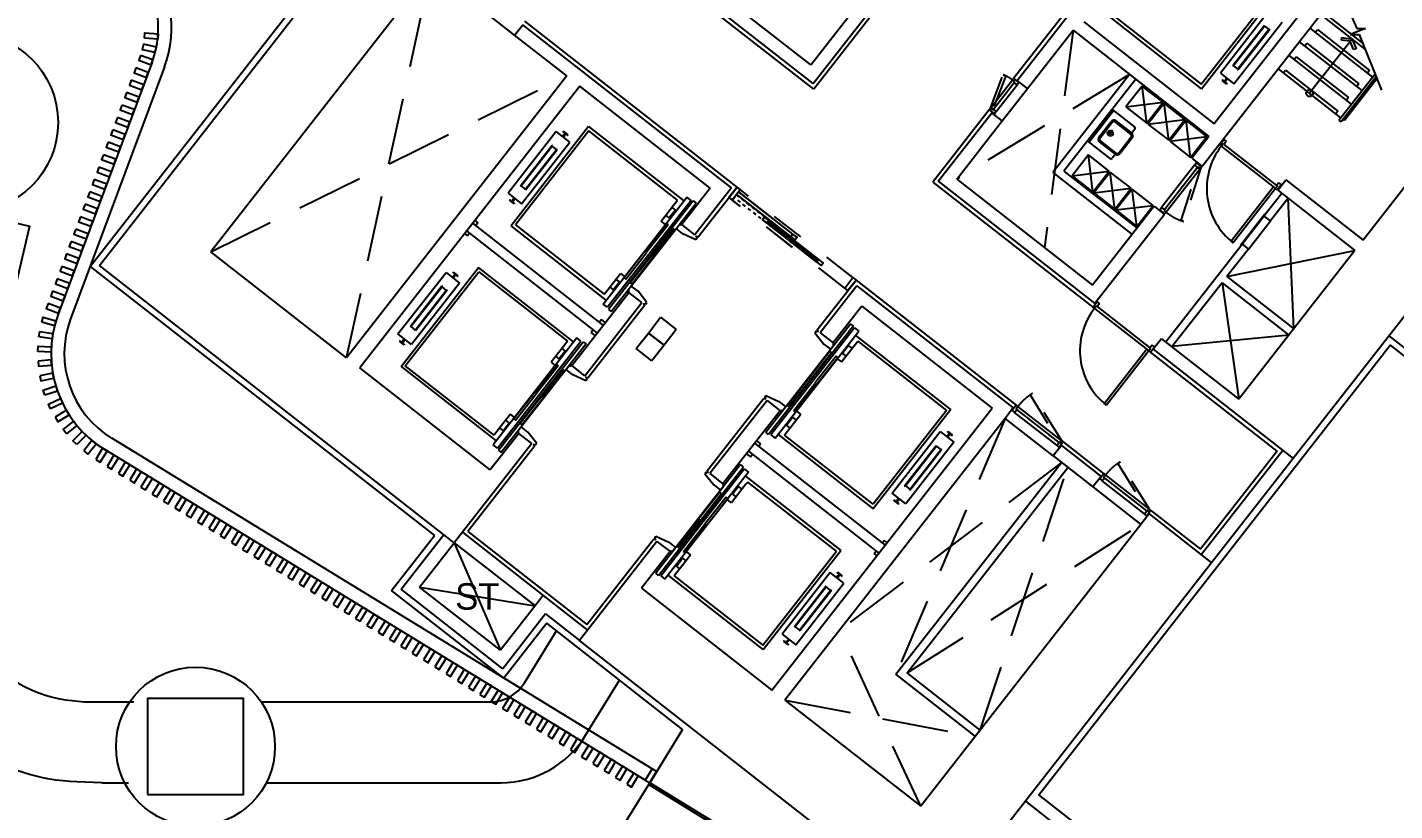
# Model space of a CAD drawing. Header units: millimetres. Extents: x -7616 to 421613, y 91067 to 341353.
# Drawn here: x 351158 to 371804, y 133501 to 145330 of the extents above; entities that cross this region are included whole.
import ezdxf
from ezdxf.enums import TextEntityAlignment as Align

# ---------------------------------------------------------------- set-up
doc = ezdxf.new("R2010")
doc.units = ezdxf.units.MM
doc.header["$LTSCALE"] = 500
doc.header["$MEASUREMENT"] = 0
for name, pattern in [('H0', [0.3, 0.2, -0.1]), ('HIDDEN', [2, 1, -1]), ('HOON1', [3, 2, -1])]:
    doc.linetypes.add(name, pattern=pattern)
doc.layers.add('e-plan', color=9, linetype='CONTINUOUS')
doc.styles.add('돋움', font='Dotum.ttf')

# ---------------------------------------------------------------- blocks, each defined once
blk = doc.blocks.new('A$C633402C3')
at = {"layer": 'e-plan'}
for points in [[(276983, 51111), (277899, 50896), (276793, 46177, 0.453217), (278543, 43730), (278726, 43712)], [(278990, 42489), (278615, 42502, -0.279938), (276012, 44212), (276065, 44100, -0.170065), (275819, 46401), (276811, 50637)], [(274941, 47039), (274885, 46799, 0.170065), (275237, 43513), (275553, 42848, 0.289493), (278263, 41136), (285596, 41136, 0.261169), (286875, 41853), (287264, 42489)], [(281396, 43712), (284863, 43712, 0.261169), (285375, 43999), (285855, 44784)], [(281474, 42489), (285017, 42489, 0.261169), (286296, 43206), (286806, 44040)], [(287250, 42465), (295888, 37133, 0.139145), (297464, 36686), (330605, 36686), (330605, 36686), (330605, 23153), (330605, 18036)]]:
    blk.add_lwpolyline(points, format="xyb", dxfattribs=at)
for points in [[(278726, 43712), (279476, 43712)], [(278990, 42489), (279394, 42489)]]:
    blk.add_lwpolyline(points, dxfattribs=at)
blk = doc.blocks.new('1~2F TC-140305')
at = {"layer": 'e-plan', "ltscale": 0.5}
blk.add_lwpolyline([(-61965, -124575), (-60515, -124575), (-60515, -123125), (-61965, -123125)], close=True, dxfattribs=at)
blk = doc.blocks.new('XREF(CORE 72~75)$0$RAIL13')
at = {"layer": 'e-plan'}
for p, q in [((-62, -44), (-62, 44)), ((-56, 44), (-62, 44)), ((-51, 8), (-54, 42)), ((-51, 8), (-48, 5)), ((-35, 5), (-48, 5)), ((-32, 8), (-35, 5)), ((-1, 8), (-32, 8)), ((0, 7), (-1, 8)), ((0, -7), (0, 7)), ((-56, -44), (-62, -44)), ((-54, -42), (-51, -8)), ((-51, -8), (-48, -5)), ((-35, -5), (-48, -5)), ((-32, -8), (-35, -5)), ((-1, -8), (-32, -8)), ((0, -7), (-1, -8))]:
    blk.add_line(p, q, dxfattribs=at)
for centre, start, end in [((-56, 42), 3.4093, 90), ((-56, -42), 270, 356.5907)]:
    blk.add_arc(centre, 2.5, start, end, dxfattribs=at)
blk = doc.blocks.new('1F 코어')
at = {"layer": 'e-plan'}
for p, q in [((-42654, -110348), (-45856, -114445)), ((-42457, -110502), (-46041, -115088)), ((-51915, -113836), (-49514, -110763)), ((-49467, -110800), (-51905, -113920)), ((-62691, -116584), (-58505, -111225)), ((-51950, -113555), (-50195, -111309)), ((-51905, -113920), (-54765, -111685)), ((-51915, -113836), (-54720, -111644)), ((-38724, -111896), (-44665, -119500)), ((-51950, -113555), (-53998, -111954)), ((-40409, -112102), (-43610, -116200)), ((-57682, -112122), (-61007, -116377)), ((-48833, -113789), (-47654, -112280)), ((-44088, -112126), (-43706, -113004)), ((-47762, -112321), (-48886, -113760)), ((-46053, -113848), (-44944, -112429)), ((-46049, -113914), (-44879, -112417)), ((-56422, -113107), (-56910, -112725)), ((-53062, -115402), (-56269, -112896)), ((-47826, -112906), (-45856, -114445)), ((-46049, -113914), (-47486, -112791)), ((-47392, -112801), (-46053, -113848)), ((-45038, -112750), (-45764, -113680)), ((-45559, -113840), (-44833, -112910)), ((-43580, -113318), (-44249, -112795)), ((-44139, -112817), (-43617, -113225)), ((-56422, -113107), (-56298, -112949)), ((-55634, -113722), (-56422, -113107)), ((-56422, -113107), (-56422, -113107)), ((-53146, -115412), (-56298, -112949)), ((-48675, -113912), (-47988, -113033)), ((-48675, -113912), (-47988, -113033)), ((-47988, -113033), (-45940, -114634)), ((-47988, -113033), (-45940, -114634)), ((-45099, -112958), (-45577, -113570)), ((-45093, -112963), (-45570, -113575)), ((-45026, -113015), (-45504, -113626)), ((-45020, -113020), (-45498, -113631)), ((-45097, -112970), (-45031, -113021)), ((-45026, -113015), (-45020, -113020)), ((-43463, -113738), (-44409, -113000)), ((-44330, -113061), (-44300, -113022)), ((-44300, -113022), (-43512, -113638)), ((-43572, -113004), (-43803, -113097)), ((-43803, -113097), (-43669, -113097)), ((-43706, -113004), (-43572, -113004)), ((-43669, -113097), (-43330, -113936)), ((-43624, -113943), (-44569, -113205)), ((-44490, -113266), (-44460, -113227)), ((-44460, -113227), (-43672, -113842)), ((-43776, -113164), (-44417, -113984)), ((-43936, -113180), (-43930, -113142)), ((-43804, -113199), (-43936, -113180)), ((-43930, -113142), (-43776, -113164)), ((-43753, -113323), (-43804, -113199)), ((-43776, -113164), (-43714, -113311)), ((-43714, -113311), (-43753, -113323)), ((-43784, -114148), (-44729, -113409)), ((-44650, -113471), (-44620, -113432)), ((-44620, -113432), (-43832, -114047)), ((-55634, -113722), (-58958, -117978)), ((-48904, -113783), (-48886, -113760)), ((-48886, -113760), (-48807, -113821)), ((-47137, -113698), (-48295, -115179)), ((-45764, -113680), (-45559, -113840)), ((-45577, -113570), (-45570, -113575)), ((-45565, -113568), (-45499, -113620)), ((-45504, -113626), (-45498, -113631)), ((-43944, -114353), (-44889, -113614)), ((-44811, -113676), (-44780, -113637)), ((-44780, -113637), (-43992, -114252)), ((-43428, -113693), (-43974, -114393)), ((-43411, -113736), (-43943, -114417)), ((-43512, -113638), (-43542, -113677)), ((-55437, -113876), (-58761, -118132)), ((-53467, -115416), (-55437, -113876)), ((-49237, -114209), (-48904, -113783)), ((-49192, -114225), (-48878, -113823)), ((-49149, -114258), (-48835, -113857)), ((-49057, -114400), (-48675, -113912)), ((-49057, -114400), (-48675, -113912)), ((-48869, -113811), (-48904, -113783)), ((-48878, -113823), (-48869, -113811)), ((-48835, -113857), (-48878, -113823)), ((-48826, -113845), (-48835, -113857)), ((-48675, -113912), (-48833, -113789)), ((-48807, -113821), (-48826, -113845)), ((-48826, -113845), (-48826, -113845)), ((-47043, -113772), (-48126, -115159)), ((-46945, -113874), (-47191, -114189)), ((-46876, -114435), (-46945, -113874)), ((-46630, -114120), (-46945, -113874)), ((-45737, -113785), (-45741, -113789)), ((-45741, -113789), (-45671, -113844)), ((-45734, -113784), (-45706, -113803)), ((-45706, -113803), (-45701, -113802)), ((-45693, -113792), (-45701, -113802)), ((-45675, -113763), (-45694, -113788)), ((-45694, -113788), (-45693, -113792)), ((-45686, -113798), (-45693, -113808)), ((-45693, -113813), (-45693, -113808)), ((-45693, -113813), (-45668, -113836)), ((-45681, -113798), (-45686, -113798)), ((-45662, -113773), (-45681, -113798)), ((-45673, -113763), (-45675, -113763)), ((-45673, -113763), (-45662, -113772)), ((-45667, -113839), (-45671, -113844)), ((-45662, -113772), (-45662, -113773)), ((-43400, -113763), (-43892, -114393)), ((-43672, -113842), (-43702, -113882)), ((-43412, -113779), (-43432, -113763)), ((-47191, -114189), (-46630, -114120)), ((-46876, -114435), (-46630, -114120)), ((-46614, -114132), (-46860, -114448)), ((-46545, -114694), (-46614, -114132)), ((-46299, -114379), (-46614, -114132)), ((-43832, -114047), (-43862, -114087)), ((-43732, -114188), (-43752, -114173)), ((-43572, -113983), (-43592, -113968)), ((-49255, -114232), (-50108, -115324)), ((-50024, -115313), (-49214, -114277)), ((-49237, -114209), (-49255, -114232)), ((-49255, -114232), (-49177, -114294)), ((-49201, -114236), (-49237, -114209)), ((-49057, -114400), (-49214, -114277)), ((-49192, -114225), (-49201, -114236)), ((-49149, -114258), (-49192, -114225)), ((-49177, -114294), (-49158, -114270)), ((-49158, -114270), (-49149, -114258)), ((-49158, -114270), (-49158, -114270)), ((-47769, -114702), (-47400, -114229)), ((-47376, -114247), (-47746, -114720)), ((-47400, -114229), (-47057, -114497)), ((-47191, -114189), (-46876, -114435)), ((-46860, -114448), (-46299, -114379)), ((-46545, -114694), (-46299, -114379)), ((-43992, -114252), (-44023, -114292)), ((-43892, -114393), (-43912, -114378)), ((-55795, -114561), (-56521, -115491)), ((-55305, -114486), (-56475, -115984)), ((-55301, -114553), (-56410, -115971)), ((-55590, -114721), (-55795, -114561)), ((-55687, -114561), (-55683, -114557)), ((-55661, -114588), (-55686, -114565)), ((-55613, -114612), (-55683, -114557)), ((-55305, -114486), (-53868, -115609)), ((-53962, -115600), (-55301, -114553)), ((-49743, -115279), (-49057, -114400)), ((-47598, -114645), (-47506, -114527)), ((-47582, -114657), (-47490, -114539)), ((-47506, -114527), (-47413, -114409)), ((-47490, -114539), (-47398, -114421)), ((-47470, -114555), (-47383, -114623)), ((-47392, -114543), (-47460, -114630)), ((-47356, -114416), (-47115, -114604)), ((-47343, -114400), (-47103, -114588)), ((-47054, -114525), (-47103, -114588)), ((-46860, -114448), (-46545, -114694)), ((-46283, -114391), (-46529, -114706)), ((-46214, -114952), (-46283, -114391)), ((-45968, -114637), (-46283, -114391)), ((-43943, -114417), (-43974, -114393)), ((-56334, -115381), (-55856, -114769)), ((-56328, -115386), (-55850, -114774)), ((-56317, -115651), (-55590, -114721)), ((-55850, -114774), (-55856, -114769)), ((-55789, -114832), (-55855, -114781)), ((-55692, -114627), (-55673, -114603)), ((-55692, -114629), (-55692, -114627)), ((-55681, -114637), (-55692, -114629)), ((-55681, -114637), (-55679, -114637)), ((-55679, -114637), (-55660, -114613)), ((-55673, -114603), (-55668, -114602)), ((-55668, -114602), (-55661, -114592)), ((-55661, -114588), (-55661, -114592)), ((-55661, -114608), (-55653, -114598)), ((-55660, -114613), (-55661, -114608)), ((-55648, -114598), (-55653, -114598)), ((-55620, -114617), (-55648, -114598)), ((-55617, -114616), (-55613, -114612)), ((-47427, -114970), (-47769, -114702)), ((-47349, -114903), (-47590, -114715)), ((-47337, -114887), (-47577, -114700)), ((-47110, -114646), (-47295, -114882)), ((-47094, -114658), (-47279, -114894)), ((-46529, -114706), (-45968, -114637)), ((-46529, -114706), (-46214, -114952)), ((-46214, -114952), (-45968, -114637)), ((-45940, -114634), (-46198, -114965)), ((-45774, -114763), (-45713, -114684)), ((-45751, -114782), (-45774, -114763)), ((-45723, -114746), (-45751, -114782)), ((-45751, -114782), (-44931, -115422)), ((-45711, -114755), (-45723, -114746)), ((-45713, -114684), (-45677, -114712)), ((-45677, -114712), (-45711, -114755)), ((-45711, -114755), (-44915, -115377)), ((-45659, -114599), (-45659, -114599)), ((-56261, -115437), (-55784, -114826)), ((-56255, -115442), (-55777, -114831)), ((-55777, -114831), (-55784, -114826)), ((-47758, -114914), (-48004, -115229)), ((-47689, -115475), (-47758, -114914)), ((-47442, -115160), (-47758, -114914)), ((-47349, -114903), (-47398, -114966)), ((-46198, -114965), (-46041, -115088)), ((-48295, -115179), (-47097, -116115)), ((-48126, -115159), (-47023, -116021)), ((-48004, -115229), (-47442, -115160)), ((-47689, -115475), (-47442, -115160)), ((-47427, -115173), (-47673, -115488)), ((-47358, -115734), (-47427, -115173)), ((-47111, -115419), (-47427, -115173)), ((-46153, -115070), (-46652, -115708)), ((-46110, -115104), (-46609, -115742)), ((-46065, -115119), (-46582, -115781)), ((-46144, -115058), (-46153, -115070)), ((-46153, -115070), (-46110, -115104)), ((-46126, -115034), (-46144, -115058)), ((-46144, -115058), (-46144, -115058)), ((-46047, -115096), (-46126, -115034)), ((-46110, -115104), (-46101, -115092)), ((-46101, -115092), (-46065, -115119)), ((-46065, -115119), (-46047, -115096)), ((-56328, -115386), (-56334, -115381)), ((-56257, -115431), (-56323, -115379)), ((-53146, -115412), (-53700, -116121)), ((-53653, -116158), (-53062, -115402)), ((-53062, -115402), (-53185, -115559)), ((-53015, -115438), (-53062, -115402)), ((-50108, -115324), (-47689, -117214)), ((-50024, -115313), (-47660, -117160)), ((-49743, -115279), (-47694, -116880)), ((-48004, -115229), (-47689, -115475)), ((-44975, -115413), (-44963, -115397)), ((-44963, -115397), (-44931, -115422)), ((-44903, -115386), (-44931, -115422)), ((-44881, -115334), (-44915, -115377)), ((-44915, -115377), (-44903, -115386)), ((-44907, -115440), (-44846, -115362)), ((-44899, -115447), (-44776, -115289)), ((-44846, -115362), (-44881, -115334)), ((-44776, -115289), (-43610, -116200)), ((-56521, -115491), (-56317, -115651)), ((-56495, -115596), (-56498, -115600)), ((-56428, -115655), (-56498, -115600)), ((-56463, -115614), (-56491, -115595)), ((-56463, -115614), (-56458, -115613)), ((-56451, -115603), (-56458, -115613)), ((-56432, -115574), (-56451, -115599)), ((-56451, -115599), (-56451, -115603)), ((-56443, -115609), (-56451, -115619)), ((-56439, -115609), (-56443, -115609)), ((-56419, -115584), (-56439, -115609)), ((-56431, -115574), (-56432, -115574)), ((-56420, -115583), (-56431, -115574)), ((-56420, -115583), (-56419, -115584)), ((-56255, -115442), (-56261, -115437)), ((-55084, -117166), (-53822, -115550)), ((-53757, -115601), (-55019, -117216)), ((-53724, -115607), (-55005, -117247)), ((-54020, -115674), (-53962, -115600)), ((-53467, -115416), (-53897, -115967)), ((-53757, -115601), (-53822, -115550)), ((-53724, -115607), (-53681, -115641)), ((-53185, -115559), (-53138, -115596)), ((-53138, -115596), (-53015, -115438)), ((-47673, -115488), (-47111, -115419)), ((-47673, -115488), (-47358, -115734)), ((-47358, -115734), (-47111, -115419)), ((-47096, -115431), (-47342, -115746)), ((-47027, -115993), (-47096, -115431)), ((-46780, -115677), (-47096, -115431)), ((-45597, -116209), (-44975, -115413)), ((-44931, -115422), (-45571, -116241)), ((-44836, -115496), (-45086, -115815)), ((-44742, -115570), (-45010, -115912)), ((-44931, -115422), (-44907, -115440)), ((-44899, -115447), (-43733, -116358)), ((-44657, -117540), (-44742, -115570)), ((-56450, -115624), (-56451, -115619)), ((-56425, -115647), (-56450, -115624)), ((-56425, -115650), (-56428, -115655)), ((-54962, -117280), (-53681, -115641)), ((-54208, -115915), (-54020, -115674)), ((-53994, -115749), (-54086, -115867)), ((-54047, -115708), (-53994, -115749)), ((-46765, -115690), (-47694, -116880)), ((-46607, -115813), (-47660, -117160)), ((-47342, -115746), (-46780, -115677)), ((-47342, -115746), (-47027, -115993)), ((-47027, -115993), (-46780, -115677)), ((-46765, -115690), (-46607, -115813)), ((-46680, -115743), (-46661, -115720)), ((-46601, -115805), (-46680, -115743)), ((-46661, -115720), (-46652, -115708)), ((-46661, -115720), (-46661, -115720)), ((-46652, -115708), (-46609, -115742)), ((-46609, -115742), (-46618, -115754)), ((-46618, -115754), (-46582, -115781)), ((-46582, -115781), (-46601, -115805)), ((-45094, -115809), (-45463, -116282)), ((-45455, -116288), (-45086, -115815)), ((-45086, -115815), (-45094, -115809)), ((-55083, -117484), (-57053, -115945)), ((-57022, -115906), (-56978, -115940)), ((-56978, -115940), (-57009, -115979)), ((-55038, -117107), (-56475, -115984)), ((-56410, -115971), (-55070, -117018)), ((-54448, -116360), (-54129, -115951)), ((-54104, -115971), (-54423, -116380)), ((-54354, -116434), (-54034, -116025)), ((-54145, -115964), (-54208, -115915)), ((-54086, -115867), (-54139, -115826)), ((-54129, -115951), (-54104, -115971)), ((-54034, -116025), (-54009, -116045)), ((-53983, -116027), (-53933, -115964)), ((-53880, -116108), (-53983, -116027)), ((-53933, -115964), (-53918, -115977)), ((-53905, -115961), (-53921, -115949)), ((-53918, -115977), (-53905, -115961)), ((-53700, -116121), (-53897, -115967)), ((-52646, -115854), (-52677, -115893)), ((-52677, -115893), (-52613, -115942)), ((-52583, -115903), (-52646, -115854)), ((-52613, -115942), (-52583, -115903)), ((-45342, -116338), (-45010, -115912)), ((-45010, -115912), (-45104, -115839)), ((-57176, -116103), (-57132, -116137)), ((-55175, -117602), (-57145, -116063)), ((-57101, -116097), (-57132, -116137)), ((-54009, -116045), (-54329, -116454)), ((-53684, -116197), (-53880, -116108)), ((-53673, -116143), (-53685, -116158)), ((-53685, -116158), (-53666, -116174)), ((-53666, -116174), (-53684, -116197)), ((-53653, -116158), (-53673, -116143)), ((-52220, -116110), (-52251, -116150)), ((-52251, -116150), (-52188, -116199)), ((-52157, -116160), (-52220, -116110)), ((-52188, -116199), (-52157, -116160)), ((-45603, -116217), (-45597, -116209)), ((-45571, -116241), (-45603, -116217)), ((-58958, -117978), (-61007, -116377)), ((-54450, -116362), (-54769, -116771)), ((-54744, -116791), (-54424, -116382)), ((-54355, -116436), (-54675, -116845)), ((-54424, -116382), (-54450, -116362)), ((-54423, -116380), (-54448, -116360)), ((-54330, -116456), (-54355, -116436)), ((-54329, -116454), (-54354, -116434)), ((-46591, -117742), (-45455, -116288)), ((-45342, -116338), (-45665, -116752)), ((-45665, -116752), (-43733, -116358)), ((-43733, -116358), (-45488, -118604)), ((-45463, -116282), (-45455, -116288)), ((-45437, -116264), (-45342, -116338)), ((-57333, -120770), (-62691, -116584)), ((-58137, -118111), (-56968, -116614)), ((-55530, -117737), (-56968, -116614)), ((-54649, -116864), (-54330, -116456)), ((-51826, -116494), (-51857, -116533)), ((-51857, -116533), (-51794, -116583)), ((-51763, -116543), (-51826, -116494)), ((-51794, -116583), (-51763, -116543)), ((-58184, -117618), (-57457, -116688)), ((-58072, -118099), (-56964, -116681)), ((-57252, -116849), (-57979, -117778)), ((-57457, -116688), (-57252, -116849)), ((-57354, -116755), (-57335, -116730)), ((-57354, -116756), (-57354, -116755)), ((-57343, -116765), (-57354, -116756)), ((-57349, -116689), (-57345, -116684)), ((-57323, -116715), (-57349, -116692)), ((-57275, -116739), (-57345, -116684)), ((-57343, -116765), (-57342, -116765)), ((-57342, -116765), (-57323, -116740)), ((-57335, -116730), (-57331, -116730)), ((-57331, -116730), (-57323, -116720)), ((-57323, -116715), (-57323, -116720)), ((-57323, -116736), (-57315, -116726)), ((-57323, -116740), (-57323, -116736)), ((-57311, -116725), (-57315, -116726)), ((-57282, -116744), (-57311, -116725)), ((-57279, -116744), (-57275, -116739)), ((-56964, -116681), (-55624, -117727)), ((-55044, -116985), (-54824, -116703)), ((-54933, -116951), (-54840, -116833)), ((-54840, -116833), (-54893, -116791)), ((-54824, -116703), (-54761, -116752)), ((-54769, -116771), (-54744, -116791)), ((-54675, -116845), (-54649, -116864)), ((-51857, -117562), (-51266, -116805)), ((-51436, -116926), (-51313, -116768)), ((-51266, -116805), (-51389, -116963)), ((-51313, -116768), (-51266, -116805)), ((-51266, -116805), (-48846, -118695)), ((-45739, -116846), (-46496, -117815)), ((-45739, -116846), (-44731, -117634)), ((-45739, -116846), (-45488, -118604)), ((-45665, -116752), (-44657, -117540)), ((-57519, -116897), (-57996, -117508)), ((-57512, -116902), (-57990, -117513)), ((-57446, -116954), (-57924, -117565)), ((-57440, -116958), (-57917, -117570)), ((-57512, -116902), (-57519, -116897)), ((-57451, -116960), (-57517, -116908)), ((-57440, -116958), (-57446, -116954)), ((-55560, -118095), (-54698, -116992)), ((-55070, -117018), (-55044, -116985)), ((-54985, -116910), (-54933, -116951)), ((-54706, -116985), (-54721, -116973)), ((-54660, -116894), (-54709, -116957)), ((-54709, -116957), (-54693, -116970)), ((-54693, -116970), (-54706, -116985)), ((-54501, -117145), (-54698, -116992)), ((-54557, -116974), (-54660, -116894)), ((-54423, -117143), (-54557, -116974)), ((-51255, -116889), (-51809, -117599)), ((-51389, -116963), (-51436, -116926)), ((-51255, -116889), (-48891, -118736)), ((-55363, -118249), (-54501, -117145)), ((-54454, -117182), (-55315, -118286)), ((-55019, -117216), (-55084, -117166)), ((-55005, -117247), (-54962, -117280)), ((-54473, -117167), (-54461, -117151)), ((-54454, -117182), (-54473, -117167)), ((-54461, -117151), (-54441, -117167)), ((-54441, -117167), (-54423, -117143)), ((-51181, -117201), (-51612, -117753)), ((-51181, -117201), (-49211, -118740)), ((-47689, -117214), (-47627, -117135)), ((-47665, -117232), (-47689, -117214)), ((-47638, -117197), (-47665, -117232)), ((-47665, -117232), (-46846, -117873)), ((-47626, -117206), (-47638, -117197)), ((-47627, -117135), (-47592, -117163)), ((-47592, -117163), (-47626, -117206)), ((-47626, -117206), (-46830, -117828)), ((-55111, -117398), (-55142, -117438)), ((-55052, -117445), (-55111, -117398)), ((-54402, -117604), (-54217, -117367)), ((-54217, -117367), (-53981, -117552)), ((-52629, -119103), (-51349, -117464)), ((-51305, -117498), (-51349, -117464)), ((-57979, -117778), (-58184, -117618)), ((-57990, -117513), (-57996, -117508)), ((-57919, -117559), (-57985, -117507)), ((-57917, -117570), (-57924, -117565)), ((-55484, -117678), (-56746, -119293)), ((-55420, -117728), (-55484, -117678)), ((-55234, -117556), (-55265, -117595)), ((-55206, -117642), (-55265, -117595)), ((-54587, -117840), (-54402, -117604)), ((-54402, -117604), (-54165, -117788)), ((-54165, -117788), (-54402, -117604)), ((-53981, -117552), (-54165, -117788)), ((-51305, -117498), (-52586, -119137)), ((-51291, -117528), (-52553, -119143)), ((-52488, -119194), (-51226, -117578)), ((-51869, -117577), (-51887, -117601)), ((-51887, -117601), (-51753, -117770)), ((-51849, -117593), (-51869, -117577)), ((-51857, -117562), (-51837, -117577)), ((-51837, -117577), (-51849, -117593)), ((-51809, -117599), (-51612, -117753)), ((-51291, -117528), (-51226, -117578)), ((-49835, -118760), (-51272, -117637)), ((-44731, -117634), (-46504, -117809)), ((-56682, -119344), (-55420, -117728)), ((-56667, -119374), (-55387, -117735)), ((-55343, -117769), (-56624, -119408)), ((-55650, -117760), (-55870, -118042)), ((-55656, -117877), (-55748, -117995)), ((-55709, -117836), (-55656, -117877)), ((-55624, -117727), (-55650, -117760)), ((-55387, -117735), (-55343, -117769)), ((-54350, -118025), (-54587, -117840)), ((-54165, -117788), (-54350, -118025)), ((-51661, -117880), (-51980, -118289)), ((-51753, -117770), (-51650, -117850)), ((-51636, -117899), (-51661, -117880)), ((-51650, -117850), (-51601, -117787)), ((-51617, -117774), (-51604, -117759)), ((-51601, -117787), (-51617, -117774)), ((-51604, -117759), (-51589, -117771)), ((-51486, -118041), (-51299, -117801)), ((-51378, -117793), (-51470, -117911)), ((-51325, -117834), (-51378, -117793)), ((-51299, -117801), (-51240, -117726)), ((-51240, -117726), (-49900, -118773)), ((-47511, -118660), (-46890, -117864)), ((-46846, -117873), (-47486, -118692)), ((-46890, -117864), (-46877, -117848)), ((-46877, -117848), (-46846, -117873)), ((-46818, -117837), (-46846, -117873)), ((-46846, -117873), (-46822, -117891)), ((-46796, -117785), (-46830, -117828)), ((-46830, -117828), (-46818, -117837)), ((-46822, -117891), (-46760, -117812)), ((-46760, -117812), (-46796, -117785)), ((-46654, -117692), (-46777, -117850)), ((-46777, -117850), (-44665, -119500)), ((-46654, -117692), (-45488, -118604)), ((-56111, -118488), (-55791, -118079)), ((-55870, -118042), (-55807, -118092)), ((-55748, -117995), (-55801, -117954)), ((-55791, -118079), (-55766, -118099)), ((-55645, -118155), (-55596, -118092)), ((-55596, -118092), (-55580, -118104)), ((-55568, -118089), (-55583, -118076)), ((-55580, -118104), (-55568, -118089)), ((-55363, -118249), (-55560, -118095)), ((-51955, -118308), (-51636, -117899)), ((-51566, -117954), (-51886, -118362)), ((-51861, -118382), (-51541, -117973)), ((-51541, -117973), (-51566, -117954)), ((-51549, -117992), (-51486, -118041)), ((-51470, -117911), (-51417, -117953)), ((-44907, -119387), (-46822, -117891)), ((-56791, -119671), (-58761, -118132)), ((-58137, -118111), (-56700, -119234)), ((-56732, -119146), (-58072, -118099)), ((-55766, -118099), (-56085, -118508)), ((-56016, -118562), (-55697, -118153)), ((-55671, -118173), (-55991, -118582)), ((-55697, -118153), (-55671, -118173)), ((-55543, -118235), (-55645, -118155)), ((-55346, -118325), (-55543, -118235)), ((-55335, -118270), (-55347, -118286)), ((-55347, -118286), (-55328, -118301)), ((-55328, -118301), (-55346, -118325)), ((-55315, -118286), (-55335, -118270)), ((-52301, -118699), (-51982, -118290)), ((-51982, -118290), (-51956, -118310)), ((-51980, -118289), (-51955, -118308)), ((-56112, -118490), (-56431, -118899)), ((-56406, -118918), (-56087, -118509)), ((-56087, -118509), (-56112, -118490)), ((-56085, -118508), (-56111, -118488)), ((-51956, -118310), (-52276, -118719)), ((-52206, -118773), (-51887, -118364)), ((-51862, -118384), (-52181, -118793)), ((-51887, -118364), (-51862, -118384)), ((-51886, -118362), (-51861, -118382)), ((-56017, -118563), (-56337, -118972)), ((-56312, -118992), (-55992, -118583)), ((-55992, -118583), (-56017, -118563)), ((-55991, -118582), (-56016, -118562)), ((-53519, -119689), (-52657, -118586)), ((-52610, -118623), (-53472, -119726)), ((-52657, -118586), (-52637, -118602)), ((-52645, -118570), (-52626, -118547)), ((-52625, -118586), (-52645, -118570)), ((-52637, -118602), (-52625, -118586)), ((-52626, -118547), (-52430, -118637)), ((-52610, -118623), (-52413, -118777)), ((-52430, -118637), (-52327, -118717)), ((-52276, -118719), (-52301, -118699)), ((-48846, -118695), (-48908, -118774)), ((-48850, -118749), (-48823, -118714)), ((-48823, -118714), (-48846, -118695)), ((-48161, -119231), (-48823, -118714)), ((-47518, -118667), (-47511, -118660)), ((-47486, -118692), (-47518, -118667)), ((-56486, -118830), (-56674, -119071)), ((-56503, -118960), (-56555, -118919)), ((-56423, -118880), (-56486, -118830)), ((-56431, -118899), (-56406, -118918)), ((-52413, -118777), (-53275, -119880)), ((-52536, -122995), (-49211, -118740)), ((-52392, -118767), (-52405, -118783)), ((-52405, -118783), (-52389, -118795)), ((-52377, -118780), (-52392, -118767)), ((-52327, -118717), (-52377, -118780)), ((-49014, -118894), (-52339, -123149)), ((-52322, -119111), (-52102, -118829)), ((-52316, -118995), (-52224, -118877)), ((-52224, -118877), (-52171, -118918)), ((-52181, -118793), (-52206, -118773)), ((-52102, -118829), (-52165, -118780)), ((-49900, -118773), (-51009, -120191)), ((-49835, -118760), (-51005, -120258)), ((-48891, -118736), (-49014, -118894)), ((-48289, -119460), (-49014, -118894)), ((-48908, -118774), (-48884, -118793)), ((-48884, -118793), (-48884, -118793)), ((-48884, -118793), (-48872, -118802)), ((-48872, -118802), (-48839, -118758)), ((-48234, -119300), (-48872, -118802)), ((-48839, -118758), (-48850, -118749)), ((-48200, -119257), (-48839, -118758)), ((-56360, -119119), (-56791, -119671)), ((-56674, -119071), (-56732, -119146)), ((-56648, -119037), (-56595, -119079)), ((-56595, -119079), (-56503, -118960)), ((-56368, -119113), (-56384, -119101)), ((-56322, -119022), (-56371, -119085)), ((-56371, -119085), (-56356, -119097)), ((-56356, -119097), (-56368, -119113)), ((-56163, -119273), (-56360, -119119)), ((-56337, -118972), (-56312, -118992)), ((-56220, -119102), (-56322, -119022)), ((-56085, -119271), (-56220, -119102)), ((-52586, -119137), (-52629, -119103)), ((-52348, -119145), (-52322, -119111)), ((-52264, -119036), (-52316, -118995)), ((-50720, -120023), (-49994, -119093)), ((-49994, -119093), (-49789, -119253)), ((-49885, -119094), (-49882, -119089)), ((-49885, -119097), (-49860, -119120)), ((-49882, -119089), (-49812, -119144)), ((-49867, -119135), (-49859, -119125)), ((-49860, -119120), (-49859, -119125)), ((-56163, -119273), (-57333, -120770)), ((-56116, -119310), (-57126, -120602)), ((-56682, -119344), (-56746, -119293)), ((-56136, -119295), (-56123, -119279)), ((-56116, -119310), (-56136, -119295)), ((-56123, -119279), (-56104, -119294)), ((-56104, -119294), (-56085, -119271)), ((-52797, -119269), (-50827, -120809)), ((-52767, -119230), (-52708, -119276)), ((-52738, -119316), (-52708, -119276)), ((-52553, -119143), (-52488, -119194)), ((-52442, -119135), (-51005, -120258)), ((-51009, -120191), (-52348, -119145)), ((-50533, -119913), (-50055, -119302)), ((-50526, -119918), (-50049, -119307)), ((-49789, -119253), (-50515, -120183)), ((-50055, -119302), (-50049, -119307)), ((-50054, -119313), (-49987, -119365)), ((-49891, -119160), (-49872, -119135)), ((-49890, -119161), (-49891, -119160)), ((-49890, -119161), (-49879, -119170)), ((-49879, -119170), (-49878, -119170)), ((-49878, -119170), (-49859, -119145)), ((-49872, -119135), (-49867, -119135)), ((-49860, -119141), (-49852, -119131)), ((-49859, -119145), (-49860, -119141)), ((-49847, -119130), (-49852, -119131)), ((-49847, -119130), (-49819, -119149)), ((-49815, -119148), (-49812, -119144)), ((-48166, -119303), (-48289, -119460)), ((-48234, -119300), (-48200, -119257)), ((-48222, -119310), (-48234, -119300)), ((-48199, -119328), (-48222, -119310)), ((-48222, -119310), (-48222, -119310)), ((-48200, -119257), (-48188, -119266)), ((-48137, -119249), (-48199, -119328)), ((-48188, -119266), (-48161, -119231)), ((-48166, -119303), (-47567, -119771)), ((-48161, -119231), (-48137, -119249)), ((-48137, -119249), (-47522, -119730)), ((-56667, -119374), (-56624, -119408)), ((-52921, -119427), (-52861, -119473)), ((-52890, -119388), (-50920, -120927)), ((-52861, -119473), (-52831, -119434)), ((-50460, -119970), (-49982, -119358)), ((-50454, -119975), (-49976, -119363)), ((-49982, -119358), (-49976, -119363)), ((-48289, -119460), (-47690, -119928)), ((-44907, -119387), (-46065, -120869)), ((-53011, -119591), (-54291, -121230)), ((-54248, -121264), (-52967, -119625)), ((-54215, -121271), (-52953, -119655)), ((-52888, -119706), (-54151, -121321)), ((-53531, -119705), (-53550, -119729)), ((-53550, -119729), (-53415, -119897)), ((-53511, -119720), (-53531, -119705)), ((-53519, -119689), (-53499, -119705)), ((-53499, -119705), (-53511, -119720)), ((-53472, -119726), (-53275, -119880)), ((-52967, -119625), (-53011, -119591)), ((-52953, -119655), (-52888, -119706)), ((-50663, -122758), (-48163, -119559)), ((-50494, -122738), (-48069, -119633)), ((-47622, -119728), (-47567, -119771)), ((-47522, -119730), (-47584, -119808)), ((-47527, -119784), (-47499, -119748)), ((-47499, -119748), (-47522, -119730)), ((-46837, -120265), (-47499, -119748)), ((-53415, -119897), (-53312, -119977)), ((-53312, -119977), (-53263, -119914)), ((-53279, -119902), (-53267, -119886)), ((-53263, -119914), (-53279, -119902)), ((-53267, -119886), (-53251, -119899)), ((-52928, -119887), (-53149, -120169)), ((-53040, -119921), (-53132, -120039)), ((-52987, -119962), (-53040, -119921)), ((-52935, -119765), (-51497, -120888)), ((-52902, -119854), (-52928, -119887)), ((-51563, -120900), (-52902, -119854)), ((-50533, -119913), (-50526, -119918)), ((-50521, -119912), (-50455, -119964)), ((-47746, -119885), (-47690, -119928)), ((-47567, -119771), (-47690, -119928)), ((-47690, -119928), (-46965, -120495)), ((-47584, -119808), (-47560, -119827)), ((-47560, -119827), (-47560, -119827)), ((-47560, -119827), (-47549, -119836)), ((-47549, -119836), (-47515, -119793)), ((-46910, -120335), (-47549, -119836)), ((-47515, -119793), (-47527, -119784)), ((-46876, -120291), (-47515, -119793)), ((-53323, -120007), (-53643, -120416)), ((-53617, -120436), (-53298, -120027)), ((-53228, -120081), (-53548, -120490)), ((-53523, -120510), (-53203, -120101)), ((-53298, -120027), (-53323, -120007)), ((-53203, -120101), (-53228, -120081)), ((-53149, -120169), (-53212, -120120)), ((-53132, -120039), (-53079, -120080)), ((-50515, -120183), (-50720, -120023)), ((-50694, -120128), (-50697, -120133)), ((-50697, -120133), (-50627, -120187)), ((-50690, -120128), (-50662, -120147)), ((-50662, -120147), (-50657, -120146)), ((-50649, -120136), (-50657, -120146)), ((-50631, -120107), (-50650, -120131)), ((-50650, -120131), (-50649, -120136)), ((-50642, -120142), (-50650, -120152)), ((-50649, -120156), (-50650, -120152)), ((-50649, -120156), (-50624, -120180)), ((-50637, -120141), (-50642, -120142)), ((-50618, -120117), (-50637, -120141)), ((-50629, -120107), (-50631, -120107)), ((-50629, -120107), (-50618, -120115)), ((-50618, -120115), (-50618, -120117)), ((-50460, -119970), (-50454, -119975)), ((-50623, -120183), (-50627, -120187)), ((-46842, -120337), (-50290, -124750)), ((-46910, -120335), (-46876, -120291)), ((-46898, -120344), (-46910, -120335)), ((-46875, -120363), (-46898, -120344)), ((-46898, -120344), (-46898, -120344)), ((-46876, -120291), (-46865, -120301)), ((-46813, -120284), (-46875, -120363)), ((-46865, -120301), (-46837, -120265)), ((-46842, -120337), (-45897, -121076)), ((-46837, -120265), (-46813, -120284)), ((-46813, -120284), (-46065, -120869)), ((-53963, -120827), (-53644, -120418)), ((-53619, -120438), (-53938, -120846)), ((-53869, -120901), (-53549, -120492)), ((-53524, -120511), (-53844, -120920)), ((-53644, -120418), (-53619, -120438)), ((-53643, -120416), (-53617, -120436)), ((-53549, -120492), (-53524, -120511)), ((-53548, -120490), (-53523, -120510)), ((-57126, -120602), (-55329, -122006)), ((-54272, -120751), (-55442, -122248)), ((-55329, -122006), (-54319, -120714)), ((-54319, -120714), (-54299, -120729)), ((-54307, -120698), (-54288, -120674)), ((-54287, -120713), (-54307, -120698)), ((-54299, -120729), (-54287, -120713)), ((-54288, -120674), (-54092, -120764)), ((-54272, -120751), (-54075, -120905)), ((-54092, -120764), (-53990, -120844)), ((-50871, -120775), (-50840, -120735)), ((-50797, -120769), (-50840, -120735)), ((-54075, -120905), (-54506, -121456)), ((-54055, -120895), (-54067, -120911)), ((-54067, -120911), (-54051, -120923)), ((-54039, -120907), (-54055, -120895)), ((-53990, -120844), (-54039, -120907)), ((-53938, -120846), (-53963, -120827)), ((-53764, -120957), (-53952, -121197)), ((-53844, -120920), (-53869, -120901)), ((-53827, -120908), (-53764, -120957)), ((-52671, -122319), (-51563, -120900)), ((-52667, -122385), (-51497, -120888)), ((-50994, -120932), (-50963, -120893)), ((-50951, -120966), (-50994, -120932)), ((-53979, -121123), (-53886, -121004)), ((-53926, -121164), (-53979, -121123)), ((-53886, -121004), (-53834, -121046)), ((-45897, -121076), (-50083, -126434)), ((-54248, -121264), (-54291, -121230)), ((-54215, -121271), (-54151, -121321)), ((-52667, -122385), (-54104, -121262)), ((-53952, -121197), (-54011, -121272)), ((-54011, -121272), (-52671, -122319)), ((-51656, -121221), (-52382, -122151)), ((-52177, -122311), (-51451, -121381)), ((-51451, -121381), (-51656, -121221)), ((-51553, -121287), (-51534, -121263)), ((-51553, -121289), (-51553, -121287)), ((-51553, -121289), (-51542, -121297)), ((-51548, -121221), (-51544, -121217)), ((-51547, -121225), (-51522, -121248)), ((-51544, -121217), (-51474, -121272)), ((-51542, -121297), (-51540, -121297)), ((-51540, -121297), (-51521, -121273)), ((-51534, -121263), (-51529, -121262)), ((-51529, -121262), (-51521, -121252)), ((-51522, -121248), (-51521, -121252)), ((-51522, -121268), (-51514, -121258)), ((-51521, -121273), (-51522, -121268)), ((-51509, -121258), (-51514, -121258)), ((-51509, -121258), (-51481, -121277)), ((-51478, -121276), (-51474, -121272)), ((-54506, -121456), (-52536, -122995)), ((-51717, -121429), (-52195, -122041)), ((-51711, -121434), (-52189, -122046)), ((-51645, -121486), (-52122, -122098)), ((-51638, -121491), (-52116, -122102)), ((-51717, -121429), (-51711, -121434)), ((-51716, -121441), (-51650, -121492)), ((-51645, -121486), (-51638, -121491)), ((-52382, -122151), (-52177, -122311)), ((-52195, -122041), (-52189, -122046)), ((-52184, -122040), (-52118, -122091)), ((-52122, -122098), (-52116, -122102)), ((-50083, -126434), (-55442, -122248)), ((-52356, -122256), (-52359, -122260)), ((-52359, -122260), (-52289, -122315)), ((-52352, -122255), (-52324, -122274)), ((-52324, -122274), (-52319, -122274)), ((-52312, -122264), (-52319, -122274)), ((-52293, -122235), (-52312, -122259)), ((-52312, -122259), (-52312, -122264)), ((-52304, -122269), (-52312, -122279)), ((-52311, -122284), (-52312, -122279)), ((-52311, -122284), (-52286, -122307)), ((-52299, -122269), (-52304, -122269)), ((-52280, -122244), (-52299, -122269)), ((-52292, -122234), (-52293, -122235)), ((-52292, -122234), (-52281, -122243)), ((-52286, -122311), (-52289, -122315)), ((-52281, -122243), (-52280, -122244)), ((-49465, -123694), (-50663, -122758)), ((-49391, -123599), (-50494, -122738)), ((-52339, -123149), (-50290, -124750))]:
    blk.add_line(p, q, dxfattribs=at)
at = {"layer": 'e-plan', "linetype": 'HOON1'}
for p, q in [((-58958, -117978), (-57682, -112122)), ((-47988, -113033), (-48419, -116313)), ((-61007, -116377), (-55634, -113722)), ((-47137, -113698), (-49743, -115279)), ((-49014, -118894), (-50663, -122758)), ((-48163, -119559), (-51514, -122093)), ((-49391, -123599), (-48069, -119633)), ((-50494, -122738), (-46965, -120495)), ((-50290, -124750), (-51514, -122093)), ((-52339, -123149), (-49465, -123694))]:
    blk.add_line(p, q, dxfattribs=at)
at = {"layer": 'e-plan', "linetype": 'HIDDEN'}
for p, q in [((-49237, -114209), (-49044, -113704)), ((-49006, -113718), (-49199, -114220)), ((-49044, -113704), (-49006, -113718)), ((-49199, -114220), (-49237, -114209)), ((-46359, -115906), (-46103, -115108)), ((-46065, -115119), (-46321, -115920)), ((-46103, -115108), (-46065, -115119)), ((-51436, -116926), (-53138, -115596)), ((-51313, -116768), (-53015, -115438)), ((-46321, -115920), (-46359, -115906)), ((-48603, -118516), (-48636, -118539)), ((-48636, -118539), (-48195, -119252)), ((-48161, -119231), (-48603, -118516)), ((-48195, -119252), (-48161, -119231)), ((-47279, -119551), (-47312, -119573)), ((-47312, -119573), (-46871, -120286)), ((-46837, -120265), (-47279, -119551)), ((-46871, -120286), (-46837, -120265))]:
    blk.add_line(p, q, dxfattribs=at)
at = {"layer": 'e-plan', "linetype": 'HIDDEN', "ltscale": 0.1}
for p, q in [((-53107, -115557), (-53076, -115517)), ((-52225, -116246), (-53107, -115557)), ((-53076, -115517), (-52194, -116207)), ((-52194, -116207), (-52225, -116246))]:
    blk.add_line(p, q, dxfattribs=at)
at = {"layer": 'e-plan', "ltscale": 0.5}
for p, q in [((-52251, -116150), (-53070, -115509)), ((-52220, -116110), (-53040, -115470)), ((-51857, -116533), (-52613, -115942)), ((-51842, -116514), (-52598, -115923)), ((-51826, -116494), (-52583, -115903)), ((-44823, -119377), (-46054, -120953)), ((-44665, -119500), (-45897, -121076))]:
    blk.add_line(p, q, dxfattribs=at)
at = {"layer": 'e-plan'}
for centre, radius in [((-44417, -113984), 50), ((-47427, -114588), 40)]:
    blk.add_circle(centre, radius, dxfattribs=at)
at = {"layer": 'e-plan', "linetype": 'HIDDEN'}
for centre, radius, start, end in [((-49237, -114209), 540, 52, 69.0611), ((-46065, -115119), 840, 232, 252.2667), ((-48161, -119231), 840, 121.7333, 142), ((-46837, -120265), 840, 121.7333, 142)]:
    blk.add_arc(centre, radius, start, end, dxfattribs=at)
at = {"layer": 'e-plan'}
for centre, radius, start, end in [((-45735, -113786), 2.5, 55.4093, 142), ((-45669, -113838), 2.5, 322, 48.5907), ((-55685, -114563), 2.5, 142, 228.5907), ((-47374, -114440), 50, 52, 142), ((-47374, -114440), 30, 52, 142), ((-47069, -114513), 20, 322, 52), ((-55619, -114614), 2.5, 235.4093, 322), ((-47559, -114676), 50, 142, 232), ((-47559, -114676), 30, 142, 232), ((-47134, -114627), 30, 322, 52), ((-47134, -114627), 50, 322, 52), ((-44931, -115422), 1040, 142, 232), ((-47414, -114954), 20, 232, 322), ((-47318, -114864), 50, 232, 322), ((-47318, -114864), 30, 232, 322), ((-56493, -115597), 2.5, 55.4093, 142), ((-56427, -115649), 2.5, 322, 48.5907), ((-57347, -116690), 2.5, 142, 228.5907), ((-57281, -116742), 2.5, 235.4093, 322), ((-46846, -117873), 1040, 142, 232), ((-49883, -119095), 2.5, 142, 228.5907), ((-49817, -119147), 2.5, 235.4093, 322), ((-50692, -120130), 2.5, 55.4093, 142), ((-50625, -120181), 2.5, 322, 48.5907), ((-51546, -121223), 2.5, 142, 228.5907), ((-51479, -121275), 2.5, 235.4093, 322), ((-52354, -122257), 2.5, 55.4093, 142), ((-52288, -122309), 2.5, 322, 48.5907)]:
    blk.add_arc(centre, radius, start, end, dxfattribs=at)
blk.add_blockref('1~2F TC-140305', (0, 0), dxfattribs=at)
at = {"layer": 'e-plan', "rotation": 51.99999381406798}
blk.add_blockref('XREF(CORE 72~75)$0$RAIL13', (-58087, -117706), dxfattribs=at)
blk = doc.blocks.new('Z$W@#559928F7')
at = {"layer": 'e-plan', "linetype": 'HIDDEN'}
for p, q in [((60, 656), (2220, 656)), ((60, 456), (2220, 456))]:
    blk.add_line(p, q, dxfattribs=at)
at = {"layer": 'e-plan', "ltscale": 0.5}
for p, q in [((633, 606), (1593, 606)), ((633, 581), (1593, 581)), ((633, 556), (1593, 556)), ((1180, 546), (2220, 546)), ((1180, 496), (2220, 496))]:
    blk.add_line(p, q, dxfattribs=at)
at = {"layer": 'e-plan'}
for points in [[(60, 456), (0, 456), (0, 656), (60, 656)], [(2220, 456), (2280, 456), (2280, 656), (2220, 656)], [(633, 556), (633, 606), (553, 606), (553, 556)], [(1180, 496), (1180, 546), (1100, 546), (1100, 496)], [(1673, 556), (1673, 606), (1593, 606), (1593, 556)]]:
    blk.add_lwpolyline(points, close=True, dxfattribs=at)
at = {"layer": 'e-plan', "linetype": 'HIDDEN', "ltscale": 0.1}
blk.add_lwpolyline([(2220, 606), (2220, 556), (1100, 556), (1100, 606)], close=True, dxfattribs=at)

msp = doc.modelspace()

# ---------------------------------------------------------------- linework, layer by layer
at = {"layer": 'e-plan'}
for p, q in [((352105, 141717), (355242, 145732)), ((353041, 144802), (351623, 140997)), ((353228, 144732), (351811, 140927)), ((352105, 141717), (357306, 137654)), ((371718, 140670), (373334, 139408)), ((360488, 133963), (352329, 138953)), ((360592, 134134), (352434, 139124)), ((356659, 136826), (357306, 137654)), ((358354, 135503), (356659, 136826)), ((359000, 136330), (358354, 135503)), ((361050, 134729), (359000, 136330)), ((361050, 134729), (360556, 133921)), ((367591, 129618), (360556, 133921)), ((366228, 133643), (368077, 132198))]:
    msp.add_line(p, q, dxfattribs=at)
at = {"layer": 'e-plan', "ltscale": 0.5}
for p, q in [((356800, 136844), (357446, 137671)), ((357081, 136878), (357604, 137548)), ((357604, 137548), (358302, 135924)), ((357604, 137548), (358825, 136594)), ((357727, 137705), (358948, 136751)), ((358336, 135643), (356800, 136844)), ((358302, 135924), (357081, 136878)), ((357081, 136878), (358825, 136594)), ((358948, 136751), (358302, 135924)), ((358949, 136751), (359618, 136228)), ((358983, 136471), (358336, 135643)), ((358983, 136471), (359495, 136070))]:
    msp.add_line(p, q, dxfattribs=at)
at = {"layer": 'e-plan'}
msp.add_lwpolyline([(368423, 131751), (368250, 132317), (366430, 133739), (371736, 140530), (373154, 139422), (372261, 138279), (373562, 137263), (374454, 138406), (377055, 136374), (379025, 138896), (378946, 138957), (385663, 147554)], dxfattribs=at)
for points in [[(352927, 145169), (352934, 145248), (353133, 145230), (353126, 145151)], [(352912, 145076), (352894, 144998), (353089, 144954), (353107, 145032)], [(352867, 144907), (352839, 144832), (353026, 144762), (353054, 144837)], [(352727, 144532), (352699, 144457), (352887, 144387), (352915, 144462)], [(352797, 144719), (352769, 144644), (352956, 144574), (352984, 144649)], [(352657, 144344), (352629, 144269), (352817, 144200), (352845, 144275)], [(352587, 144157), (352560, 144082), (352747, 144012), (352775, 144087)], [(352518, 143970), (352490, 143895), (352677, 143825), (352705, 143900)], [(352448, 143782), (352420, 143707), (352607, 143637), (352635, 143712)], [(352378, 143595), (352350, 143520), (352537, 143450), (352565, 143525)], [(352308, 143407), (352280, 143332), (352468, 143263), (352496, 143338)], [(352238, 143220), (352210, 143145), (352398, 143075), (352426, 143150)], [(352168, 143033), (352141, 142958), (352328, 142888), (352356, 142963)], [(352099, 142845), (352071, 142770), (352258, 142700), (352286, 142775)], [(351959, 142470), (351931, 142395), (352118, 142326), (352146, 142400)], [(352029, 142658), (352001, 142583), (352188, 142513), (352216, 142588)], [(351889, 142283), (351861, 142208), (352049, 142138), (352077, 142213)], [(351819, 142096), (351791, 142021), (351979, 141951), (352007, 142026)], [(351749, 141908), (351722, 141833), (351909, 141763), (351937, 141838)], [(351680, 141721), (351652, 141646), (351839, 141576), (351867, 141651)], [(351610, 141533), (351582, 141458), (351769, 141388), (351797, 141463)], [(351540, 141346), (351512, 141271), (351699, 141201), (351727, 141276)], [(351470, 141158), (351442, 141083), (351630, 141014), (351658, 141089)], [(351376, 140877), (351398, 140954), (351590, 140900), (351569, 140823)], [(351333, 140658), (351345, 140737), (351543, 140706), (351531, 140627)], [(351316, 140435), (351319, 140515), (351519, 140507), (351516, 140427)], [(351319, 140291), (351326, 140211), (351525, 140227), (351519, 140307)], [(351346, 140069), (351361, 139991), (351557, 140030), (351542, 140108)], [(351423, 139776), (351398, 139852), (351588, 139914), (351613, 139838)], [(351509, 139569), (351475, 139642), (351657, 139726), (351690, 139653)], [(351577, 139443), (351619, 139375), (351789, 139479), (351747, 139547)], [(351750, 139194), (351701, 139257), (351858, 139381), (351907, 139318)], [(351903, 139030), (351846, 139087), (351987, 139228), (352044, 139172)], [(352010, 138935), (352073, 138885), (352197, 139043), (352134, 139092)], [(352191, 138803), (352259, 138762), (352363, 138932), (352295, 138974)], [(352362, 138699), (352430, 138657), (352534, 138828), (352466, 138870)], [(352532, 138595), (352600, 138553), (352705, 138723), (352636, 138765)], [(352703, 138490), (352771, 138449), (352875, 138619), (352807, 138661)], [(352873, 138386), (352942, 138344), (353046, 138515), (352978, 138557)], [(353044, 138282), (353112, 138240), (353217, 138410), (353148, 138452)], [(353215, 138177), (353283, 138135), (353387, 138306), (353319, 138348)], [(353385, 138073), (353453, 138031), (353558, 138202), (353490, 138243)], [(353556, 137968), (353624, 137927), (353728, 138097), (353660, 138139)], [(353726, 137864), (353795, 137822), (353899, 137993), (353831, 138035)], [(353897, 137760), (353965, 137718), (354070, 137889), (354001, 137930)], [(354068, 137655), (354136, 137614), (354240, 137784), (354172, 137826)], [(354238, 137551), (354307, 137509), (354411, 137680), (354343, 137722)], [(354409, 137447), (354477, 137405), (354581, 137576), (354513, 137617)], [(354579, 137342), (354648, 137301), (354752, 137471), (354684, 137513)], [(354750, 137238), (354818, 137196), (354923, 137367), (354854, 137409)], [(354921, 137134), (354989, 137092), (355093, 137262), (355025, 137304)], [(355091, 137029), (355160, 136988), (355264, 137158), (355196, 137200)], [(355262, 136925), (355330, 136883), (355435, 137054), (355366, 137096)], [(355433, 136821), (355501, 136779), (355605, 136949), (355537, 136991)], [(355603, 136716), (355671, 136674), (355776, 136845), (355708, 136887)], [(355774, 136612), (355842, 136570), (355946, 136741), (355878, 136782)], [(355944, 136507), (356013, 136466), (356117, 136636), (356049, 136678)], [(356115, 136403), (356183, 136361), (356288, 136532), (356219, 136574)], [(356286, 136299), (356354, 136257), (356458, 136428), (356390, 136469)], [(356456, 136194), (356525, 136153), (356629, 136323), (356561, 136365)], [(356627, 136090), (356695, 136048), (356799, 136219), (356731, 136261)], [(356797, 135986), (356866, 135944), (356970, 136115), (356902, 136156)], [(356968, 135881), (357036, 135840), (357141, 136010), (357072, 136052)], [(357139, 135777), (357207, 135735), (357311, 135906), (357243, 135948)], [(357309, 135673), (357378, 135631), (357482, 135801), (357414, 135843)], [(357480, 135568), (357548, 135527), (357653, 135697), (357584, 135739)], [(357651, 135464), (357719, 135422), (357823, 135593), (357755, 135635)], [(357821, 135360), (357889, 135318), (357994, 135488), (357926, 135530)], [(357992, 135255), (358060, 135213), (358164, 135384), (358096, 135426)], [(358162, 135151), (358231, 135109), (358335, 135280), (358267, 135321)], [(358333, 135046), (358401, 135005), (358506, 135175), (358437, 135217)], [(358504, 134942), (358572, 134900), (358676, 135071), (358608, 135113)], [(358674, 134838), (358743, 134796), (358847, 134967), (358779, 135008)], [(358845, 134733), (358913, 134692), (359017, 134862), (358949, 134904)], [(359015, 134629), (359084, 134587), (359188, 134758), (359120, 134800)], [(359186, 134525), (359254, 134483), (359359, 134654), (359290, 134695)], [(359357, 134420), (359425, 134379), (359529, 134549), (359461, 134591)], [(359527, 134316), (359596, 134274), (359700, 134445), (359632, 134487)], [(359698, 134212), (359766, 134170), (359871, 134340), (359802, 134382)], [(359869, 134107), (359937, 134066), (360041, 134236), (359973, 134278)], [(360039, 134003), (360107, 133961), (360212, 134132), (360144, 134174)], [(360210, 133899), (360278, 133857), (360382, 134027), (360314, 134069)], [(360488, 133963), (360556, 133921), (360660, 134092), (360592, 134134)]]:
    msp.add_lwpolyline(points, close=True, dxfattribs=at)
for centre, radius in [((350272, 143893), 1350), ((353697, 134468), 1200)]:
    msp.add_circle(centre, radius, dxfattribs=at)
for centre, radius, start, end in [((351635, 145325), 1700, 339.5638, 40.4013), ((351635, 145325), 1500, 339.5638, 40.4013), ((353216, 140403), 1700, 159.5638, 238.5478), ((353216, 140403), 1500, 159.5638, 238.5478)]:
    msp.add_arc(centre, radius, start, end, dxfattribs=at)

# ---------------------------------------------------------------- block references
at = {"layer": 'e-plan', "linetype": 'H0'}
msp.add_blockref('A$C633402C3', (73291, 91433), dxfattribs=at)
at = {"layer": 'e-plan'}
msp.add_blockref('1F 코어', (414937, 258318), dxfattribs=at)
at = {"layer": 'e-plan', "rotation": 141.9999940142126}
msp.add_blockref('Z$W@#559928F7', (363952, 141873), dxfattribs=at)

# ---------------------------------------------------------------- texts
at = {"layer": 'e-plan', "lineweight": 0, "style": '돋움'}
msp.add_text('ST', height=400, dxfattribs=at).set_placement((357953, 136736), align=Align.MIDDLE_CENTER)

doc.saveas('drawing.dxf')
